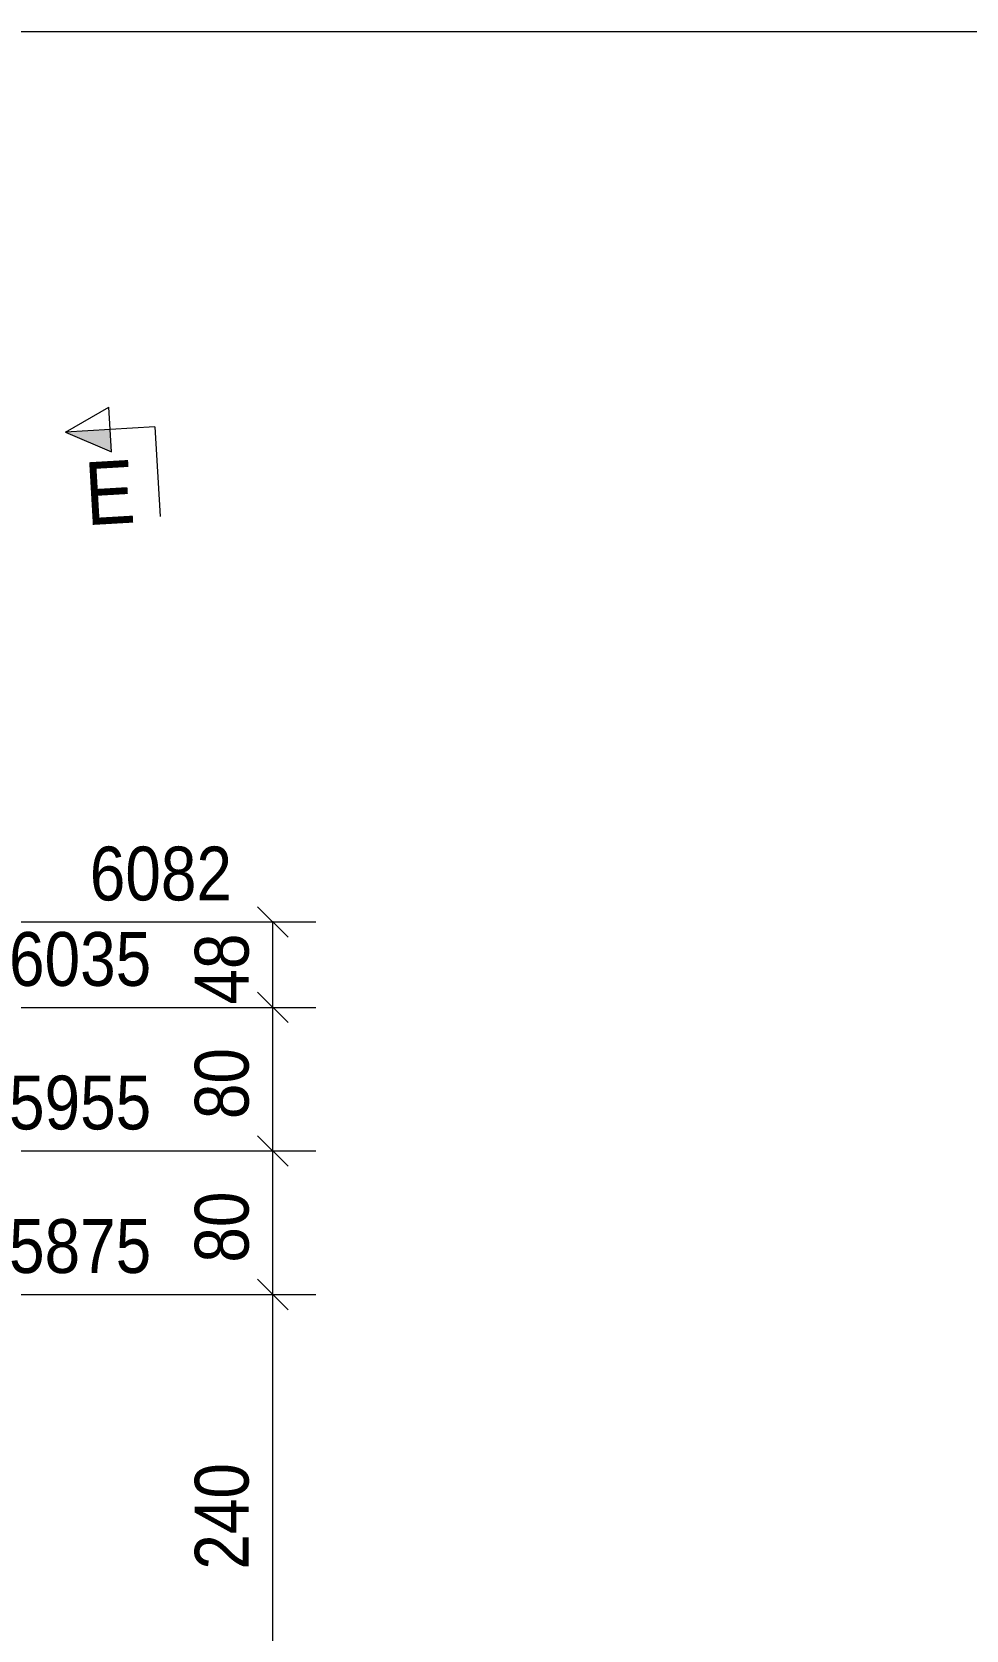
# Model space of a CAD drawing. Header units: millimetres. Extents: x 2 to 579, y 1 to 405.
# Drawn here: x 106.2 to 158.3, y 315.9 to 405 of the extents above; entities that cross this region are included whole.
import ezdxf

# ---------------------------------------------------------------- set-up
doc = ezdxf.new("R2010")
doc.units = ezdxf.units.MM
doc.linetypes.add('XKITLINE00', pattern=[0])
for name, color, linetype, lineweight in [('Dimensions', 7, 'Continuous', 0), ('DrawingSheet', 5, 'Continuous', 0), ('Section', 6, 'Continuous', 0)]:
    doc.layers.add(name, color=color, linetype=linetype, lineweight=lineweight)
doc.styles.add('ARIAL', font='ARIAL.TTF')

# ---------------------------------------------------------------- blocks, each defined once
blk = doc.blocks.new('*A102')
at = {"layer": 'DrawingSheet', "color": 5, "linetype": 'XKITLINE00', "lineweight": 0}
blk.add_line((579, 405), (5, 405), dxfattribs=at)
blk = doc.blocks.new('*A182')
at = {"layer": 'Section'}
blk.add_hatch(color=3, dxfattribs=at).paths.add_polyline_path([(110.657, 381.594), (108.089, 382.697), (110.585, 382.842)], flags=17)
at = {"layer": 'Section', "color": 3, "linetype": 'XKITLINE00', "lineweight": 0}
for p, q in [((108.089, 382.697), (110.512, 384.09)), ((110.657, 381.594), (110.512, 384.09)), ((108.089, 382.697), (110.657, 381.594))]:
    blk.add_line(p, q, dxfattribs=at)
at = {"layer": 'Section', "color": 1, "linetype": 'XKITLINE00', "lineweight": 0}
for q in [(108.089, 382.697), (113.369, 377.994)]:
    blk.add_line((113.08, 382.986), q, dxfattribs=at)
at = {"layer": 'Section', "color": 7, "style": 'ARIAL', "width": 0.85}
blk.add_text('E', height=3.5, rotation=3.3117, dxfattribs=at).set_placement((109.277, 377.507))
blk = doc.blocks.new('*A197')
at = {"layer": 'Dimensions', "color": 7, "linetype": 'XKITLINE00', "lineweight": 0}
for p, q in [((118.799, 335.485), (120.496, 333.788)), ((77.648, 334.636), (122.048, 334.636)), ((119.648, 310.636), (119.648, 334.636)), ((118.799, 311.485), (120.496, 309.788)), ((77.648, 310.636), (122.048, 310.636))]:
    blk.add_line(p, q, dxfattribs=at)
at = {"layer": 'Dimensions', "color": 3}
for p in [(119.648, 334.636), (119.648, 310.636)]:
    blk.add_point(p, dxfattribs=at)
at = {"layer": 'Dimensions', "color": 3, "style": 'ARIAL', "width": 0.85}
blk.add_text('5875', height=3, dxfattribs=at).set_placement((104.947, 335.836))
blk.add_text('240', height=3, rotation=90.00021, dxfattribs=at).set_placement((118.298, 319.299))
blk = doc.blocks.new('*A198')
at = {"layer": 'Dimensions', "color": 7, "linetype": 'XKITLINE00', "lineweight": 0}
for p, q in [((118.799, 343.485), (120.496, 341.788)), ((77.648, 342.636), (122.048, 342.636)), ((119.648, 334.636), (119.648, 342.636)), ((118.799, 335.485), (120.496, 333.788)), ((77.648, 334.636), (122.048, 334.636))]:
    blk.add_line(p, q, dxfattribs=at)
at = {"layer": 'Dimensions', "color": 3}
for p in [(119.648, 342.636), (119.648, 334.636)]:
    blk.add_point(p, dxfattribs=at)
at = {"layer": 'Dimensions', "color": 3, "style": 'ARIAL', "width": 0.85}
blk.add_text('5955', height=3, dxfattribs=at).set_placement((104.947, 343.836))
blk.add_text('80', height=3, rotation=90.00021, dxfattribs=at).set_placement((118.298, 336.411))
blk = doc.blocks.new('*A199')
at = {"layer": 'Dimensions', "color": 7, "linetype": 'XKITLINE00', "lineweight": 0}
for p, q in [((118.799, 351.485), (120.496, 349.788)), ((77.648, 350.636), (122.048, 350.636)), ((119.648, 342.636), (119.648, 350.636)), ((118.799, 343.485), (120.496, 341.788)), ((77.648, 342.636), (122.048, 342.636))]:
    blk.add_line(p, q, dxfattribs=at)
at = {"layer": 'Dimensions', "color": 3}
for p in [(119.648, 350.636), (119.648, 342.636)]:
    blk.add_point(p, dxfattribs=at)
at = {"layer": 'Dimensions', "color": 3, "style": 'ARIAL', "width": 0.85}
blk.add_text('6035', height=3, dxfattribs=at).set_placement((104.947, 351.836))
blk.add_text('80', height=3, rotation=90.00021, dxfattribs=at).set_placement((118.298, 344.411))
blk = doc.blocks.new('*A200')
at = {"layer": 'Dimensions', "color": 7, "linetype": 'XKITLINE00', "lineweight": 0}
for p, q in [((81.398, 355.399), (122.048, 355.399)), ((118.799, 356.247), (120.496, 354.55)), ((119.648, 350.636), (119.648, 355.399)), ((118.799, 351.485), (120.496, 349.788)), ((77.648, 350.636), (122.048, 350.636))]:
    blk.add_line(p, q, dxfattribs=at)
at = {"layer": 'Dimensions', "color": 3}
for p in [(119.648, 355.399), (119.648, 350.636)]:
    blk.add_point(p, dxfattribs=at)
at = {"layer": 'Dimensions', "color": 3, "style": 'ARIAL', "width": 0.85}
blk.add_text('6082', height=3, dxfattribs=at).set_placement((109.447, 356.599))
blk.add_text('48', height=3, rotation=90.00021, dxfattribs=at).set_placement((118.298, 350.793))

msp = doc.modelspace()

# ---------------------------------------------------------------- block references
at = {"lineweight": 0}
for name in ['*A102', '*A182', '*A200', '*A199', '*A198', '*A197']:
    msp.add_blockref(name, (0, 0), dxfattribs=at)

doc.saveas('drawing.dxf')
